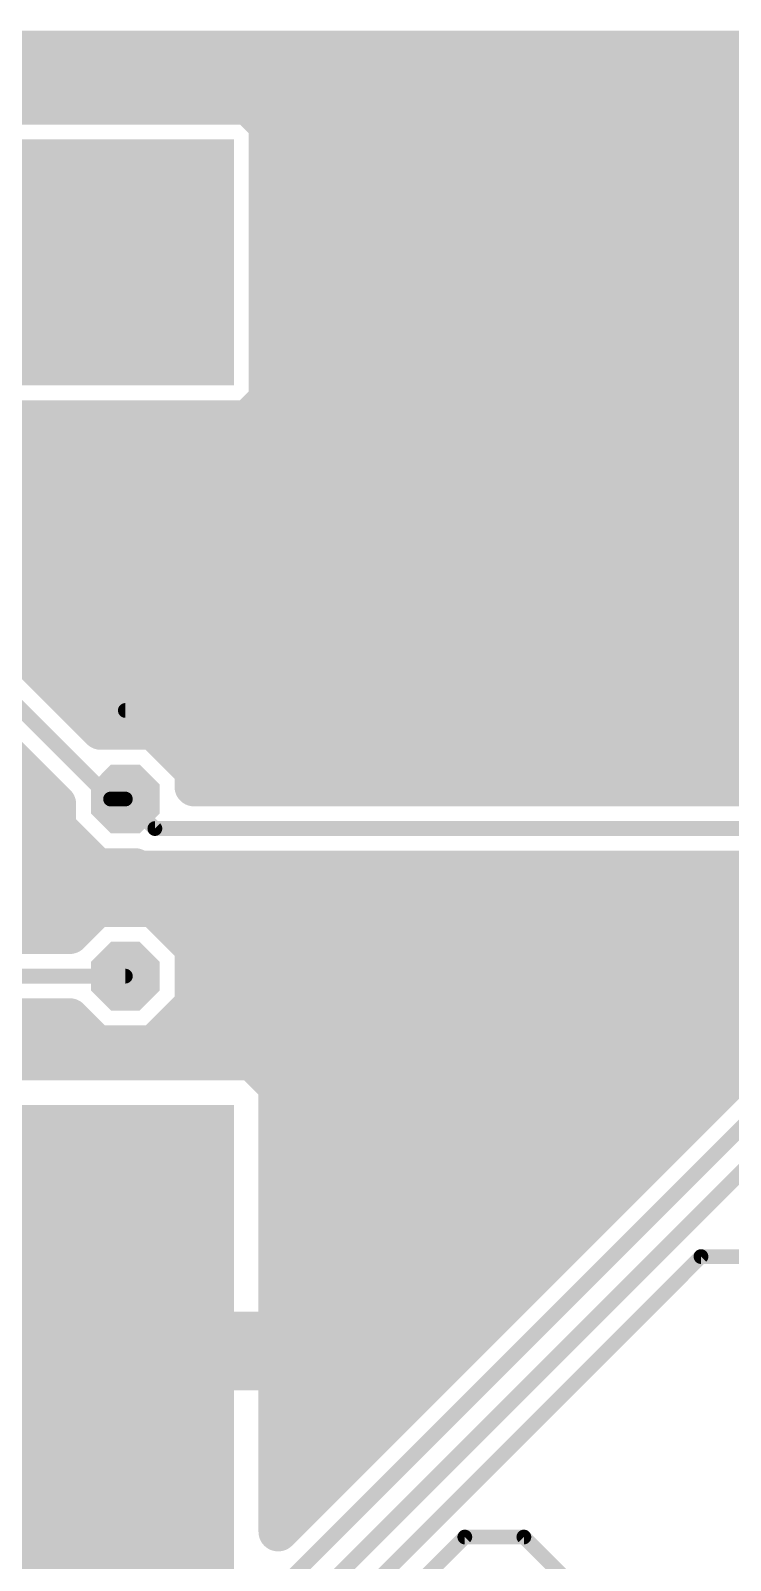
# Model space of a CAD drawing. Extents: x 0.3 to 47.5, y 0.3 to 27.7.
# Drawn here: x 16.85 to 24.08, y 11.95 to 27.75 of the extents above; entities that cross this region are included whole.
import ezdxf

# ---------------------------------------------------------------- set-up
doc = ezdxf.new("R2010")
doc.units = 0
doc.layers.add('16', color=174, linetype='CONTINUOUS')
doc.layers.add('18', color=94, linetype='CONTINUOUS')

# ---------------------------------------------------------------- blocks, each defined once
blk = doc.blocks.new('RECT')
blk.add_solid([(-0.5, -0.5), (0.5, -0.5), (-0.5, 0.5), (0.5, 0.5)])
blk = doc.blocks.new('OCTAGONV')
at = {"const_width": 0.5}
blk.add_lwpolyline([(-0.25, -0.1036), (-0.25, 0.1036), (-0.1036, 0.25), (0.1036, 0.25), (0.25, 0.1036), (0.25, -0.1036), (0.1036, -0.25), (-0.1036, -0.25), (-0.25, -0.1036), (-0.25, 0.1036)], dxfattribs=at)

msp = doc.modelspace()

# ---------------------------------------------------------------- linework, layer by layer
at = {"layer": '16'}
for points, const_width in [([(0.4571, 27.5428), (29.8451, 27.5428)], 0.4064), ([(0.4571, 27.2288), (25.7136, 27.2288)], 0.4064), ([(19.0988, 26.978), (13.7241, 26.978)], 0.4064), ([(19.307, 26.7698), (19.0988, 26.978)], 0.4064), ([(19.2544, 26.8224), (25.7136, 26.8224)], 0.4064), ([(19.307, 23.9351), (19.307, 26.7698)], 0.4064), ([(19.307, 26.416), (25.7136, 26.416)], 0.4064), ([(19.307, 26.0096), (25.612, 26.0096)], 0.4064), ([(19.307, 25.6032), (25.612, 25.6032)], 0.4064), ([(19.307, 25.1968), (25.612, 25.1968)], 0.4064), ([(19.307, 24.7904), (25.7642, 24.7904)], 0.4064), ([(17.6784, 19.812), (12.6492, 24.8412)], 0.1524), ([(12.4703, 24.4094), (17.1196, 19.7602)], 0.4064), ([(19.307, 24.384), (30.0356, 24.384)], 0.4064), ([(19.307, 23.9776), (32.4093, 23.9776)], 0.4064), ([(19.0988, 23.7269), (19.307, 23.9351)], 0.4064), ([(17.5777, 20.5231), (14.3739, 23.7269)], 0.4064), ([(14.3739, 23.7269), (19.0988, 23.7269)], 0.4064), ([(14.5296, 23.5712), (29.8613, 23.5712)], 0.4064), ([(14.936, 23.1648), (29.6562, 23.1648)], 0.4064), ([(15.3424, 22.7584), (29.6562, 22.7584)], 0.4064), ([(15.7488, 22.352), (30.7909, 22.352)], 0.4064), ([(16.1552, 21.9456), (29.6562, 21.9456)], 0.4064), ([(16.5616, 21.5392), (29.7044, 21.5392)], 0.4064), ([(16.968, 21.1328), (27.4048, 21.1328)], 0.4064), ([(17.3744, 20.7264), (27.4048, 20.7264)], 0.4064), ([(18.1253, 20.5231), (17.5777, 20.5231)], 0.4064), ([(17.8308, 20.7264), (28.194, 20.7264)], 0.1524), ([(18.5419, 20.1065), (18.1253, 20.5231)], 0.4064), ([(18.3284, 20.32), (27.4048, 20.32)], 0.4064), ([(18.5419, 19.9389), (18.5419, 20.1065)], 0.4064), ([(16.0537, 19.9136), (16.9661, 19.9136)], 0.4064), ([(27.5871, 19.9389), (18.5419, 19.9389)], 0.4064), ([(17.1196, 19.7602), (17.1196, 19.5174)], 0.4064), ([(17.8308, 19.812), (17.6784, 19.812)], 0.1524), ([(17.8308, 19.812), (18.1356, 19.5072)], 0.1524), ([(16.1289, 19.5072), (17.1298, 19.5072)], 0.4064), ([(17.1196, 19.5174), (17.5362, 19.1008)], 0.4064), ([(18.1356, 19.5072), (28.194, 19.5072)], 0.1524), ([(16.1289, 19.1008), (17.5362, 19.1008)], 0.4064), ([(17.5362, 19.1008), (17.9313, 19.1008)], 0.4064), ([(17.9313, 19.1008), (17.9567, 19.0754)], 0.4064), ([(17.9567, 19.0754), (18.3144, 19.0754)], 0.4064), ([(18.3144, 19.0754), (27.5064, 19.0754)], 0.4064), ([(15.9522, 18.6944), (27.6751, 18.6944)], 0.4064), ([(17.5362, 18.6943), (17.2568, 18.4149)], 0.4064), ([(18.1253, 18.6943), (17.5362, 18.6943)], 0.4064), ([(18.5419, 18.2777), (18.1253, 18.6943)], 0.4064), ([(17.2568, 18.4149), (15.7987, 18.4149)], 0.4064), ([(18.5316, 18.288), (28.8025, 18.288)], 0.4064), ([(18.5419, 17.6886), (18.5419, 18.2777)], 0.4064), ([(15.5448, 17.9832), (17.8308, 17.9832)], 0.1524), ([(18.5419, 17.8816), (26.4771, 17.8816)], 0.4064), ([(24.9671, 17.8053), (19.4086, 12.2467)], 0.4064), ([(18.1253, 17.272), (18.5419, 17.6886)], 0.4064), ([(15.7236, 17.5514), (17.2568, 17.5514)], 0.4064), ([(17.2568, 17.5514), (17.5362, 17.272)], 0.4064), ([(15.6473, 17.4752), (17.333, 17.4752)], 0.4064), ([(18.3285, 17.4752), (24.6371, 17.4752)], 0.4064), ([(17.5362, 17.272), (18.1253, 17.272)], 0.4064), ([(19.05, 11.2776), (25.146, 17.3736)], 0.1524), ([(19.1408, 17.1101), (16.6144, 17.1101)], 0.4064), ([(19.4086, 16.8423), (19.1408, 17.1101)], 0.4064), ([(19.1821, 17.0688), (24.2307, 17.0688)], 0.4064), ([(19.4086, 14.3159), (19.4086, 16.8423)], 0.4064), ([(19.4086, 16.6624), (23.8243, 16.6624)], 0.4064), ([(19.4086, 16.256), (23.4179, 16.256)], 0.4064), ([(18.5928, 10.3632), (24.5364, 16.3068)], 0.1524), ([(19.4086, 15.8496), (23.0115, 15.8496)], 0.4064), ([(19.4086, 15.4432), (22.6051, 15.4432)], 0.4064), ([(18.7452, 10.0584), (23.7744, 15.0876)], 0.1524), ([(19.4086, 15.0368), (22.1987, 15.0368)], 0.4064), ([(23.7744, 15.0876), (28.4988, 15.0876)], 0.1524), ([(19.4086, 14.6304), (21.7923, 14.6304)], 0.4064), ([(16.615, 14.3159), (19.4086, 14.3159)], 0.4064), ([(16.615, 14.224), (21.3859, 14.224)], 0.4064), ([(19.4086, 13.9099), (16.615, 13.9099)], 0.4064), ([(19.4086, 12.2467), (19.4086, 13.9099)], 0.4064), ([(19.4086, 13.8176), (20.9795, 13.8176)], 0.4064), ([(19.4086, 13.4112), (20.5731, 13.4112)], 0.4064), ([(19.4086, 13.0048), (20.1667, 13.0048)], 0.4064), ([(19.4086, 12.5984), (19.7603, 12.5984)], 0.4064), ([(18.8976, 9.7536), (21.336, 12.192)], 0.1524), ([(21.336, 12.192), (21.9456, 12.192)], 0.1524), ([(21.9456, 12.192), (22.86, 11.2776)], 0.1524)]:
    msp.add_lwpolyline(points, dxfattribs=dict(at, const_width=const_width))
for points, const_width in [([(19.1706, 27.0498, 1), (19.027, 26.9062)], 0.2032), ([(19.0988, 26.8764, 1), (19.0988, 27.0796)], 0.2032), ([(19.2544, 26.924, 1), (19.2544, 26.7208)], 0.2032), ([(19.4086, 26.7698, 1), (19.2054, 26.7698)], 0.2032), ([(19.2352, 26.698, 1), (19.3788, 26.8416)], 0.2032), ([(19.307, 26.5176, 1), (19.307, 26.3144)], 0.2032), ([(19.307, 26.1112, 1), (19.307, 25.908)], 0.2032), ([(19.307, 25.7048, 1), (19.307, 25.5016)], 0.2032), ([(19.307, 25.2984, 1), (19.307, 25.0952)], 0.2032), ([(19.307, 24.892, 1), (19.307, 24.6888)], 0.2032), ([(19.307, 24.4856, 1), (19.307, 24.2824)], 0.2032), ([(19.307, 24.0792, 1), (19.307, 23.876)], 0.2032), ([(19.2054, 23.9351, 1), (19.4086, 23.9351)], 0.2032), ([(19.3788, 23.8633, 1), (19.2352, 24.0069)], 0.2032), ([(19.027, 23.7987, 1), (19.1706, 23.6551)], 0.2032), ([(19.0988, 23.6253, 1), (19.0988, 23.8285)], 0.2032), ([(16.968, 21.2344, 1), (16.968, 21.0312)], 0.2032), ([(17.3744, 20.828, 1), (17.3744, 20.6248)], 0.2032), ([(17.5777, 20.6247, 1), (17.5777, 20.4215)], 0.2032), ([(17.5059, 20.4513, 1), (17.6495, 20.5949)], 0.2032), ([(17.8308, 20.7645, 1), (17.8308, 20.6883)], 0.0762), ([(18.1971, 20.5949, 1), (18.0535, 20.4513)], 0.2032), ([(18.1253, 20.4215, 1), (18.1253, 20.6247)], 0.2032), ([(18.3284, 20.4216, 1), (18.3284, 20.2184)], 0.2032), ([(18.6435, 20.1065, 1), (18.4403, 20.1065)], 0.2032), ([(18.4701, 20.0347, 1), (18.6137, 20.1783)], 0.2032), ([(16.9661, 19.812, 1), (16.9661, 20.0152)], 0.2032), ([(18.5419, 20.0405, 1), (18.5419, 19.8373)], 0.2032), ([(17.2212, 19.7602, 1), (17.018, 19.7602)], 0.2032), ([(17.0478, 19.6884, 1), (17.1914, 19.832)], 0.2032), ([(18.4403, 19.9389, 1), (18.6435, 19.9389)], 0.2032), ([(17.6784, 19.8501, 1), (17.6784, 19.7739)], 0.0762), ([(17.6515, 19.7851, 1), (17.7053, 19.8389)], 0.0762), ([(17.8577, 19.8389, 1), (17.8039, 19.7851)], 0.0762), ([(17.8308, 19.7739, 1), (17.8308, 19.8501)], 0.0762), ([(17.018, 19.5174, 1), (17.2212, 19.5174)], 0.2032), ([(17.1914, 19.5892, 1), (17.0478, 19.4456)], 0.2032), ([(17.1298, 19.4056, 1), (17.1298, 19.6088)], 0.2032), ([(18.1356, 19.5453, 1), (18.1356, 19.4691)], 0.0762), ([(18.1087, 19.4803, 1), (18.1625, 19.5341)], 0.0762), ([(17.5362, 19.2024, 1), (17.5362, 18.9992)], 0.2032), ([(17.4644, 19.029, 1), (17.608, 19.1726)], 0.2032), ([(17.5362, 18.9992, 1), (17.5362, 19.2024)], 0.2032), ([(18.0031, 19.1726, 1), (17.8595, 19.029)], 0.2032), ([(17.9567, 19.177, 1), (17.9567, 18.9738)], 0.2032), ([(17.9313, 18.9992, 1), (17.9313, 19.2024)], 0.2032), ([(18.3144, 19.177, 1), (18.3144, 18.9738)], 0.2032), ([(18.3144, 18.9738, 1), (18.3144, 19.177)], 0.2032), ([(17.8849, 19.0036, 1), (18.0285, 19.1472)], 0.2032), ([(17.5362, 18.7959, 1), (17.5362, 18.5927)], 0.2032), ([(17.608, 18.6225, 1), (17.4644, 18.7661)], 0.2032), ([(18.1971, 18.7661, 1), (18.0535, 18.6225)], 0.2032), ([(18.1253, 18.5927, 1), (18.1253, 18.7959)], 0.2032), ([(17.185, 18.4867, 1), (17.3286, 18.3431)], 0.2032), ([(17.2568, 18.3133, 1), (17.2568, 18.5165)], 0.2032), ([(18.5316, 18.3896, 1), (18.5316, 18.1864)], 0.2032), ([(18.6435, 18.2777, 1), (18.4403, 18.2777)], 0.2032), ([(18.4701, 18.2059, 1), (18.6137, 18.3495)], 0.2032), ([(17.8308, 17.9451, 1), (17.8308, 18.0213)], 0.0762), ([(18.5419, 17.9832, 1), (18.5419, 17.78)], 0.2032), ([(18.6137, 17.6168, 1), (18.4701, 17.7604)], 0.2032), ([(17.3286, 17.6232, 1), (17.185, 17.4796)], 0.2032), ([(17.2568, 17.4498, 1), (17.2568, 17.653)], 0.2032), ([(18.4403, 17.6886, 1), (18.6435, 17.6886)], 0.2032), ([(17.333, 17.3736, 1), (17.333, 17.5768)], 0.2032), ([(18.3285, 17.5768, 1), (18.3285, 17.3736)], 0.2032), ([(17.5362, 17.3736, 1), (17.5362, 17.1704)], 0.2032), ([(17.4644, 17.2002, 1), (17.608, 17.3438)], 0.2032), ([(18.0535, 17.3438, 1), (18.1971, 17.2002)], 0.2032), ([(18.1253, 17.1704, 1), (18.1253, 17.3736)], 0.2032), ([(19.2126, 17.1819, 1), (19.069, 17.0383)], 0.2032), ([(19.1821, 17.1704, 1), (19.1821, 16.9672)], 0.2032), ([(19.1408, 17.0085, 1), (19.1408, 17.2117)], 0.2032), ([(19.5102, 16.8423, 1), (19.307, 16.8423)], 0.2032), ([(19.3368, 16.7705, 1), (19.4804, 16.9141)], 0.2032), ([(19.4086, 16.764, 1), (19.4086, 16.5608)], 0.2032), ([(23.8243, 16.5608, 1), (23.8243, 16.764)], 0.2032), ([(19.4086, 16.3576, 1), (19.4086, 16.1544)], 0.2032), ([(23.4179, 16.1544, 1), (23.4179, 16.3576)], 0.2032), ([(19.4086, 15.9512, 1), (19.4086, 15.748)], 0.2032), ([(23.0115, 15.748, 1), (23.0115, 15.9512)], 0.2032), ([(19.4086, 15.5448, 1), (19.4086, 15.3416)], 0.2032), ([(22.6051, 15.3416, 1), (22.6051, 15.5448)], 0.2032), ([(19.4086, 15.1384, 1), (19.4086, 14.9352)], 0.2032), ([(22.1987, 14.9352, 1), (22.1987, 15.1384)], 0.2032), ([(23.7744, 15.1257, 1), (23.7744, 15.0495)], 0.0762), ([(23.8013, 15.0607, 1), (23.7475, 15.1145)], 0.0762), ([(19.4086, 14.732, 1), (19.4086, 14.5288)], 0.2032), ([(21.7923, 14.5288, 1), (21.7923, 14.732)], 0.2032), ([(19.307, 14.3159, 1), (19.5102, 14.3159)], 0.2032), ([(19.4086, 14.2143, 1), (19.4086, 14.4175)], 0.2032), ([(21.3859, 14.1224, 1), (21.3859, 14.3256)], 0.2032), ([(19.5102, 13.9099, 1), (19.307, 13.9099)], 0.2032), ([(19.4086, 13.8083, 1), (19.4086, 14.0115)], 0.2032), ([(19.4086, 13.9192, 1), (19.4086, 13.716)], 0.2032), ([(20.9795, 13.716, 1), (20.9795, 13.9192)], 0.2032), ([(19.4086, 13.5128, 1), (19.4086, 13.3096)], 0.2032), ([(20.5731, 13.3096, 1), (20.5731, 13.5128)], 0.2032), ([(19.4086, 13.1064, 1), (19.4086, 12.9032)], 0.2032), ([(20.1667, 12.9032, 1), (20.1667, 13.1064)], 0.2032), ([(19.4086, 12.7, 1), (19.4086, 12.4968)], 0.2032), ([(19.7603, 12.4968, 1), (19.7603, 12.7)], 0.2032), ([(19.307, 12.2467, 1), (19.5102, 12.2467)], 0.2032), ([(19.3368, 12.3185, 1), (19.4804, 12.1749)], 0.2032), ([(21.336, 12.2301, 1), (21.336, 12.1539)], 0.0762), ([(21.3629, 12.1651, 1), (21.3091, 12.2189)], 0.0762), ([(21.9725, 12.2189, 1), (21.9187, 12.1651)], 0.0762), ([(21.9456, 12.1539, 1), (21.9456, 12.2301)], 0.0762)]:
    msp.add_lwpolyline(points, format="xyb", dxfattribs=dict(at, const_width=const_width))

# ---------------------------------------------------------------- block references
at = {"layer": '16', "yscale": 5.08, "rotation": 270}
for p, xscale in [((16.4115, 25.3525), 2.54), ((16.4115, 14.113), 5.08)]:
    msp.add_blockref('RECT', p, dxfattribs=dict(at, xscale=xscale))
at = {"layer": '18', "xscale": 0.7112, "yscale": 0.7112}
for p in [(17.8308, 20.7264), (17.8308, 19.812), (17.8308, 17.9832)]:
    msp.add_blockref('OCTAGONV', p, dxfattribs=at)

doc.saveas('drawing.dxf')
